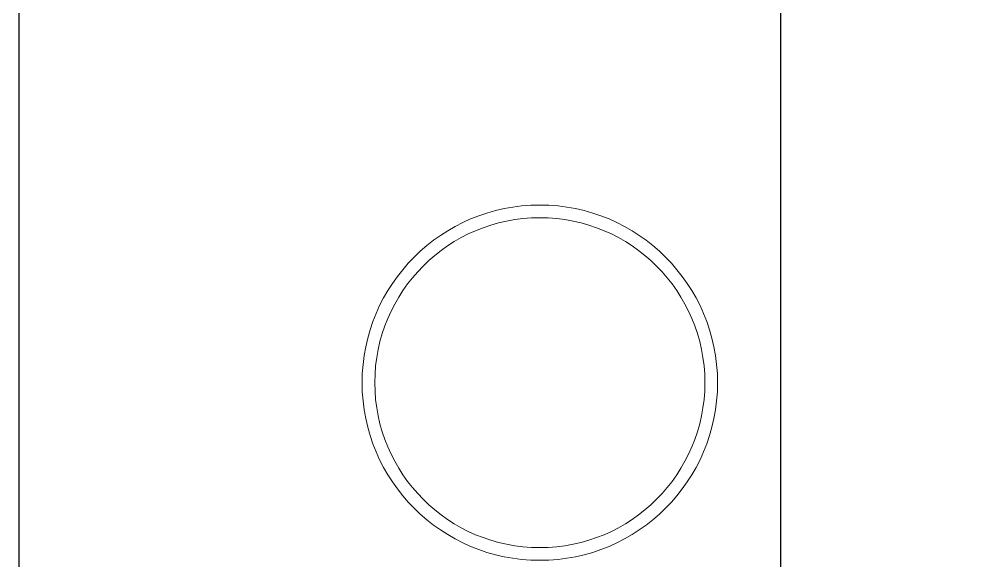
# Model space of a CAD drawing. Extents: x -12260 to 57327, y -29287 to 19916.
# Drawn here: x 10276 to 11025, y -9459 to -9032 of the extents above; entities that cross this region are included whole.
import ezdxf

# ---------------------------------------------------------------- set-up
doc = ezdxf.new("R2010")
doc.units = 0
doc.header["$LTSCALE"] = 0.25
doc.linetypes.add('DASHDOT', pattern=[25.4, 12.7, -6.35, 0, -6.35])
doc.layers.add('01-First Floor-FUR$0$FALSE CEILING', color=251, linetype='Continuous')
for name, color, linetype, lineweight in [('01-First Floor-FUR$0$LOADING', 253, 'Continuous', 5), ('01-First Floor-FUR$0$Walls', 251, 'Continuous', 5), ('E-LITE-CLNG-CNDT', 6, 'DASHDOT', 35)]:
    doc.layers.add(name, color=color, linetype=linetype, lineweight=lineweight)

# ---------------------------------------------------------------- blocks, each defined once
blk = doc.blocks.new('01-First Floor-FUR$0$WM00001-P')
at = {"layer": '01-First Floor-FUR$0$LOADING'}
for radius in [0.14, 0.13]:
    blk.add_circle((0, 0), radius, dxfattribs=at)
blk = doc.blocks.new('01-First Floor-FUR')
at = {"layer": '01-First Floor-FUR$0$FALSE CEILING', "linetype": 'Continuous'}
blk.add_line((10876, -10660), (10876, -7260), dxfattribs=at)
at = {"layer": '01-First Floor-FUR$0$FALSE CEILING'}
blk.add_lwpolyline([(10276, -7260), (14276, -7260), (14276, -10660), (10276, -10660)], close=True, dxfattribs=at)
at = {"layer": '01-First Floor-FUR$0$Walls'}
blk.add_line((10276, -7260), (10276, -10660), dxfattribs=at)
at = {"layer": '01-First Floor-FUR$0$LOADING', "extrusion": (2.2537e-18, -2.24019e-05, -1), "xscale": -1000, "yscale": 1000, "zscale": 1000, "rotation": 90}
blk.add_blockref('01-First Floor-FUR$0$WM00001-P', (-10686.23, -9318.95, 0.34), dxfattribs=at)

msp = doc.modelspace()

# ---------------------------------------------------------------- block references
at = {"layer": 'E-LITE-CLNG-CNDT'}
msp.add_blockref('01-First Floor-FUR', (0, 0), dxfattribs=at)

doc.saveas('drawing.dxf')
